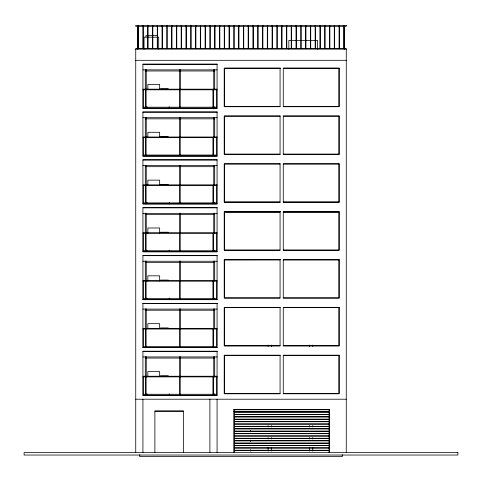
<?xml version="1.0" encoding="UTF-8"?>
<svg xmlns="http://www.w3.org/2000/svg" width="482" height="482" viewBox="0 0 482 482"><rect width="100%" height="100%" fill="white"/><g stroke="black" fill="none" stroke-linecap="round" stroke-linejoin="round"><path stroke-width="0.72" d="M157.271 35.584L145.95 35.584L145.95 37.024M135.737 49.14L346.263 49.14M135.737 60.304L346.263 60.304M142.919 64.293L217.075 64.293M225.847 68.275L280.542 68.275M283.543 68.275L337.49 68.275M280.024 68.324L224.305 68.324L224.305 106.504L280.024 106.504M283.314 68.324L339.033 68.324L339.033 106.504L283.314 106.504M224.576 68.595L279.753 68.595M283.585 68.595L338.762 68.595M142.919 69.872L217.075 69.872M145.209 70.987L214.785 70.987M160.458 88.694L168.272 88.694M142.738 108.149L217.28 108.149M142.738 112.137L217.28 112.137M280.024 116.168L224.305 116.168L224.305 154.354L280.024 154.354M283.314 116.168L339.033 116.168L339.033 154.354L283.314 154.354M142.919 117.716L217.075 117.716M145.209 118.837L214.785 118.837M160.458 136.539L168.272 136.539M224.576 154.083L279.753 154.083M283.585 154.083L338.762 154.083M142.738 155.993L217.28 155.993M142.919 159.982L217.075 159.982M280.024 164.019L224.305 164.019L224.305 202.199L280.024 202.199M283.314 164.019L339.033 164.019L339.033 202.199L283.314 202.199M142.919 165.561L217.075 165.561M145.209 166.682L214.785 166.682M160.458 184.383L168.272 184.383M224.576 201.928L279.753 201.928M283.585 201.928L338.762 201.928M142.738 203.838L217.28 203.838M142.919 207.826L217.075 207.826M225.847 211.815L280.542 211.815M283.543 211.815L337.49 211.815M280.024 211.863L224.305 211.863L224.305 250.044L280.024 250.044M283.314 211.863L339.033 211.863L339.033 250.044L283.314 250.044M224.576 212.134L279.753 212.134M283.585 212.134L338.762 212.134M142.919 213.412L217.075 213.412M145.209 214.526L214.785 214.526M160.458 232.228L168.272 232.228M142.738 251.688L217.28 251.688M142.919 255.671L217.075 255.671M280.542 259.659L224.305 259.708L224.305 297.888L280.024 297.888M283.314 259.708L339.033 259.708L339.033 297.888L283.314 297.888M224.576 259.979L279.753 259.979M283.585 259.979L338.762 259.979M142.919 261.256L217.075 261.256M145.209 262.371L214.785 262.371M160.458 280.072L168.272 280.072M142.738 299.533L217.28 299.533M142.738 303.515L217.28 303.515M280.024 307.552L224.305 307.552L224.305 345.733L280.024 345.733M283.314 307.552L339.033 307.552L339.033 345.733L283.314 345.733M142.919 309.101L217.075 309.101M145.209 310.215L214.785 310.215M160.458 327.917L168.272 327.917M224.576 345.461L279.753 345.461M283.585 345.461L338.762 345.461M142.738 347.377L217.28 347.377M142.919 351.366L217.075 351.366M280.024 355.397L224.305 355.397L224.305 393.577L280.024 393.577M283.314 355.397L339.033 355.397L339.033 393.577L283.314 393.577M142.919 356.945L217.075 356.945M145.209 358.06L214.785 358.06M160.458 375.767L168.272 375.767M142.738 395.222L217.28 395.222M135.737 399.21L346.263 399.21M233.824 409.573L329.513 409.573M154.879 411.17L183.588 411.17M233.824 411.489L329.513 411.489M346.263 452.634L346.263 48.501L135.737 48.501L135.737 452.634M344.666 48.501L344.666 49.14M344.473 26.335L344.473 48.501M344.22 25.377L344.22 48.501M344.124 26.335L344.124 48.501M344.028 48.501L344.028 49.14M343.871 25.377L343.871 48.501M342.274 454.628L342.274 456.623L139.726 456.623L139.726 454.628M339.436 25.377L339.436 48.501M339.081 25.377L339.081 48.501M334.653 25.377L334.653 48.501M334.297 25.377L334.297 48.501M329.863 25.377L329.863 48.501M329.513 25.377L329.513 48.501M329.513 452.634L329.513 409.417L233.824 409.417L233.824 452.634M329.037 452.634L329.037 450.435L234.3 450.435L234.3 452.634M325.079 25.377L325.079 48.501M324.729 25.377L324.729 48.501M320.295 25.377L320.295 48.501M319.946 25.377L319.946 48.501M317.554 49.254L317.554 40.367L288.845 40.367L288.845 49.254M315.511 25.377L315.511 48.501M315.162 25.377L315.162 48.501M312.77 345.016L312.77 346.522M312.77 425.546L312.77 427.046M312.77 437.584L312.77 439.09M312.77 447.368L312.77 451.134M310.727 25.377L310.727 48.501M310.378 25.377L310.378 48.501M309.577 345.016L309.577 346.522M309.577 425.546L309.577 427.046M309.577 437.584L309.577 439.09M309.577 447.368L309.577 451.134M305.943 25.377L305.943 48.501M305.594 25.377L305.594 48.501M301.16 25.377L301.16 48.501M300.804 25.377L300.804 48.501M296.376 25.377L296.376 48.501M296.02 25.377L296.02 48.501M291.586 25.377L291.586 48.501M291.236 25.377L291.236 48.501M286.802 25.377L286.802 48.501M286.453 25.377L286.453 48.501M282.018 25.377L282.018 48.501M281.669 25.377L281.669 48.501M277.234 25.377L277.234 48.501M276.885 25.377L276.885 48.501M272.451 25.377L272.451 48.501M272.101 25.377L272.101 48.501M271.3 345.016L271.3 346.522M271.3 425.546L271.3 427.046M271.3 437.584L271.3 439.09M271.3 447.368L271.3 451.134M268.113 345.016L268.113 346.522M268.113 425.546L268.113 427.046M268.113 437.584L268.113 439.09M268.113 447.368L268.113 451.134M267.667 25.377L267.667 48.501M267.317 25.377L267.317 48.501M262.883 25.377L262.883 48.501M262.533 25.377L262.533 48.501M258.099 25.377L258.099 48.501M257.743 25.377L257.743 48.501M253.315 25.377L253.315 48.501M252.96 25.377L252.96 48.501M250.568 430.462L250.568 431.938M250.568 440.072L250.568 441.548M250.568 449.682L250.568 451.158M248.525 25.377L248.525 48.501M248.176 25.377L248.176 48.501M243.741 25.377L243.741 48.501M243.392 25.377L243.392 48.501M238.958 25.377L238.958 48.501M238.608 25.377L238.608 48.501M234.174 25.377L234.174 48.501M233.824 25.377L233.824 48.501M229.39 25.377L229.39 48.501M229.04 25.377L229.04 48.501M224.606 25.377L224.606 48.501M224.257 25.377L224.257 48.501M219.822 25.377L219.822 48.501M219.467 25.377L219.467 48.501M217.075 399.21L217.075 452.634M216.755 89.809L216.755 107.191L143.238 107.191L143.238 89.809M216.755 137.653L216.755 155.035L143.238 155.035L143.238 137.653M216.755 185.498L216.755 202.886L143.238 202.886L143.238 185.498M216.755 233.342L216.755 250.73L143.238 250.73L143.238 233.342M216.755 281.193L216.755 298.575L143.238 298.575L143.238 281.193M216.755 329.037L216.755 346.419L143.238 346.419L143.238 329.037M216.755 376.882L216.755 394.264L143.238 394.264L143.238 376.882M215.038 25.377L215.038 48.501M214.683 25.377L214.683 48.501M214.683 69.492L214.683 89.568M214.683 106.661L214.683 108.149M214.683 117.337L214.683 137.412M214.683 165.187L214.683 185.257M214.683 202.356L214.683 203.838M214.683 213.032L214.683 233.101M214.683 250.2L214.683 251.688M214.683 260.876L214.683 280.946M214.683 298.045L214.683 299.533M214.683 308.721L214.683 328.79M214.683 356.566L214.683 377.057M214.683 393.734L214.683 395.222M213.731 69.649L213.731 89.23M213.731 117.427L213.731 137.394M213.731 165.272L213.731 185.239M213.731 213.116L213.731 233.083M213.731 261.033L213.731 280.614M213.731 308.878L213.731 328.459M213.731 356.722L213.731 377.057M213.568 89.809L213.568 107.191M213.568 137.653L213.568 155.035M213.568 185.498L213.568 202.886M213.568 233.342L213.568 250.73M213.568 281.193L213.568 298.575M213.568 329.037L213.568 346.419M213.568 376.882L213.568 394.264M212.93 89.809L212.93 107.191M212.93 137.653L212.93 155.035M212.93 185.498L212.93 202.886M212.93 233.342L212.93 250.73M212.93 281.193L212.93 298.575M212.93 329.037L212.93 346.419M212.93 376.882L212.93 394.264M210.248 25.377L210.248 48.501M209.899 25.377L209.899 48.501M209.899 399.21L209.899 452.634M205.465 25.377L205.465 48.501M205.115 25.377L205.115 48.501M200.681 25.377L200.681 48.501M200.331 25.377L200.331 48.501M195.897 25.377L195.897 48.501M195.547 25.377L195.547 48.501M191.113 25.377L191.113 48.501M190.764 25.377L190.764 48.501M186.329 25.377L186.329 48.501M185.98 25.377L185.98 48.501M183.588 452.634L183.588 411.013L154.879 411.013L154.879 452.634M181.545 25.377L181.545 48.501M181.196 25.377L181.196 48.501M180.557 69.649L180.557 89.23M180.557 117.427L180.557 137.394M180.557 165.272L180.557 185.239M180.557 213.116L180.557 233.083M180.557 261.033L180.557 280.614M180.557 308.878L180.557 328.459M180.557 356.722L180.557 377.057M180.238 89.809L180.238 107.191M180.238 137.653L180.238 155.035M180.238 185.498L180.238 202.886M180.238 233.342L180.238 250.73M180.238 281.193L180.238 298.575M180.238 329.037L180.238 346.419M180.238 376.882L180.238 394.264M179.599 69.649L179.599 89.23M179.599 89.809L179.599 107.191M179.599 117.427L179.599 137.394M179.599 137.653L179.599 155.035M179.599 165.272L179.599 185.239M179.599 185.498L179.599 202.886M179.599 213.116L179.599 233.083M179.599 233.342L179.599 250.73M179.599 261.033L179.599 280.614M179.599 281.193L179.599 298.575M179.599 308.878L179.599 328.459M179.599 329.037L179.599 346.419M179.599 356.722L179.599 394.264M176.761 25.377L176.761 48.501M176.406 25.377L176.406 48.501M171.978 25.377L171.978 48.501M171.622 25.377L171.622 48.501M169.23 106.661L169.23 108.149M169.23 202.35L169.23 203.838M169.23 250.194L169.23 251.688M169.23 298.045L169.23 299.533M169.23 393.734L169.23 395.222M167.188 25.377L167.188 48.501M166.838 25.377L166.838 48.501M162.404 25.377L162.404 48.501M162.054 25.377L162.054 48.501M159.663 89.658L159.663 84.446L147.86 84.446L147.86 89.658M159.663 136.755L159.663 132.297L147.86 132.297L147.86 136.755M159.663 185.347L159.663 180.141L147.86 180.141L147.86 185.347M159.663 233.192L159.663 227.986L147.86 227.986L147.86 233.192M159.663 281.036L159.663 275.831L147.86 275.831L147.86 281.036M159.663 328.14L159.663 323.675L147.86 323.675L147.86 328.14M159.663 376.731L159.663 371.526L147.86 371.526L147.86 376.731M158.705 49.236L158.705 37.18L144.034 37.18L144.034 49.236M157.62 25.377L157.62 48.501M157.271 25.377L157.271 48.501M152.836 25.377L152.836 48.501M152.487 25.377L152.487 48.501M148.052 25.377L148.052 48.501M147.703 25.377L147.703 48.501M146.902 106.661L146.902 108.149M146.902 202.35L146.902 203.838M146.902 250.194L146.902 251.688M146.902 298.045L146.902 299.533M146.902 393.734L146.902 395.222M146.263 69.649L146.263 89.23M146.263 117.427L146.263 137.394M146.263 165.272L146.263 185.239M146.263 213.116L146.263 233.083M146.263 261.033L146.263 280.614M146.263 308.878L146.263 328.459M146.263 356.722L146.263 377.057M146.106 89.809L146.106 107.191M146.106 137.653L146.106 155.035M146.106 185.498L146.106 202.886M146.106 233.342L146.106 250.73M146.106 281.193L146.106 298.575M146.106 329.037L146.106 346.419M146.106 376.882L146.106 394.264M145.468 89.809L145.468 107.191M145.468 137.653L145.468 155.035M145.468 185.498L145.468 202.886M145.468 233.342L145.468 250.73M145.468 281.193L145.468 298.575M145.468 329.037L145.468 346.419M145.468 376.882L145.468 394.264M145.311 69.492L145.311 89.568M145.311 106.661L145.311 108.149M145.311 117.337L145.311 137.412M145.311 165.187L145.311 185.257M145.311 202.356L145.311 203.838M145.311 213.032L145.311 233.101M145.311 250.2L145.311 251.688M145.311 260.876L145.311 280.946M145.311 298.045L145.311 299.533M145.311 308.721L145.311 328.79M145.311 356.566L145.311 377.057M145.311 393.734L145.311 395.222M143.268 25.377L143.268 48.501M142.919 25.377L142.919 48.501M142.919 399.21L142.919 452.634M138.485 25.377L138.485 48.501M138.129 25.377L138.129 48.501M137.972 48.501L137.972 49.14M137.876 26.335L137.876 48.501M137.527 26.335L137.527 48.501M137.334 48.501L137.334 49.14M346.263 25.377L135.737 25.377L135.737 26.335L346.263 26.335L346.263 25.377M217.075 64.13L142.919 64.13L142.919 108.305L217.075 108.305L217.075 64.13M280.072 68.119L224.257 68.119L224.257 106.715L280.072 106.715L280.072 68.119M339.081 68.119L283.265 68.119L283.265 106.715L339.081 106.715L339.081 68.119M216.918 89.17L143.076 89.17L143.076 89.809L216.918 89.809L216.918 89.17M217.075 111.975L142.919 111.975L142.919 156.156L217.075 156.156L217.075 111.975M280.072 115.963L224.257 115.963L224.257 154.559L280.072 154.559L280.072 115.963M339.081 115.963L283.265 115.963L283.265 154.559L339.081 154.559L339.081 115.963M216.918 137.015L143.076 137.015L143.076 137.653L216.918 137.653L216.918 137.015M217.075 159.819L142.919 159.819L142.919 204L217.075 204L217.075 159.819M280.072 163.808L224.257 163.808L224.257 202.404L280.072 202.404L280.072 163.808M339.081 163.808L283.265 163.808L283.265 202.404L339.081 202.404L339.081 163.808M216.918 184.859L143.076 184.859L143.076 185.498L216.918 185.498L216.918 184.859M217.075 207.67L142.919 207.67L142.919 251.845L217.075 251.845L217.075 207.67M280.072 211.652L224.257 211.652L224.257 250.248L280.072 250.248L280.072 211.652M339.081 211.652L283.265 211.652L283.265 250.248L339.081 250.248L339.081 211.652M216.918 232.71L143.076 232.71L143.076 233.342L216.918 233.342L216.918 232.71M217.075 255.514L142.919 255.514L142.919 299.69L217.075 299.69L217.075 255.514M280.072 259.503L224.257 259.503L224.257 298.093L280.072 298.093L280.072 259.503M339.081 259.503L283.265 259.503L283.265 298.093L339.081 298.093L339.081 259.503M216.918 280.554L143.076 280.554L143.076 281.193L216.918 281.193L216.918 280.554M217.075 303.359L142.919 303.359L142.919 347.534L217.075 347.534L217.075 303.359M280.072 307.347L224.257 307.347L224.257 345.943L280.072 345.943L280.072 307.347M339.081 307.347L283.265 307.347L283.265 345.943L339.081 345.943L339.081 307.347M216.918 328.399L143.076 328.399L143.076 329.037L216.918 329.037L216.918 328.399M217.075 351.203L142.919 351.203L142.919 395.385L217.075 395.385L217.075 351.203M280.072 355.192L224.257 355.192L224.257 393.788L280.072 393.788L280.072 355.192M339.081 355.192L283.265 355.192L283.265 393.788L339.081 393.788L339.081 355.192M216.918 376.243L143.076 376.243L143.076 376.882L216.918 376.882L216.918 376.243M329.037 409.766L234.3 409.766L234.3 411.965L329.037 411.965L329.037 409.766M329.037 412.158L234.3 412.158L234.3 414.363L329.037 414.363L329.037 412.158M329.037 414.55L234.3 414.55L234.3 416.755L329.037 416.755L329.037 414.55M329.037 416.942L234.3 416.942L234.3 419.147L329.037 419.147L329.037 416.942M329.037 419.334L234.3 419.334L234.3 421.539L329.037 421.539L329.037 419.334M329.037 421.726L234.3 421.726L234.3 423.931L329.037 423.931L329.037 421.726M329.037 424.124L234.3 424.124L234.3 426.323L329.037 426.323L329.037 424.124M329.037 426.516L234.3 426.516L234.3 428.715L329.037 428.715L329.037 426.516M329.037 428.908L234.3 428.908L234.3 431.107L329.037 431.107L329.037 428.908M329.037 431.3L234.3 431.3L234.3 433.499L329.037 433.499L329.037 431.3M329.037 433.692L234.3 433.692L234.3 435.891L329.037 435.891L329.037 433.692M329.037 436.083L234.3 436.083L234.3 438.283L329.037 438.283L329.037 436.083M329.037 438.475L234.3 438.475L234.3 440.675L329.037 440.675L329.037 438.475M329.037 440.867L234.3 440.867L234.3 443.066L329.037 443.066L329.037 440.867M329.037 443.259L234.3 443.259L234.3 445.458L329.037 445.458L329.037 443.259M329.037 445.651L234.3 445.651L234.3 447.85L329.037 447.85L329.037 445.651M329.037 448.043L234.3 448.043L234.3 450.242L329.037 450.242L329.037 448.043M457.9 452.634L24.1 452.634L24.1 455.032L457.9 455.032L457.9 452.634"/></g></svg>
